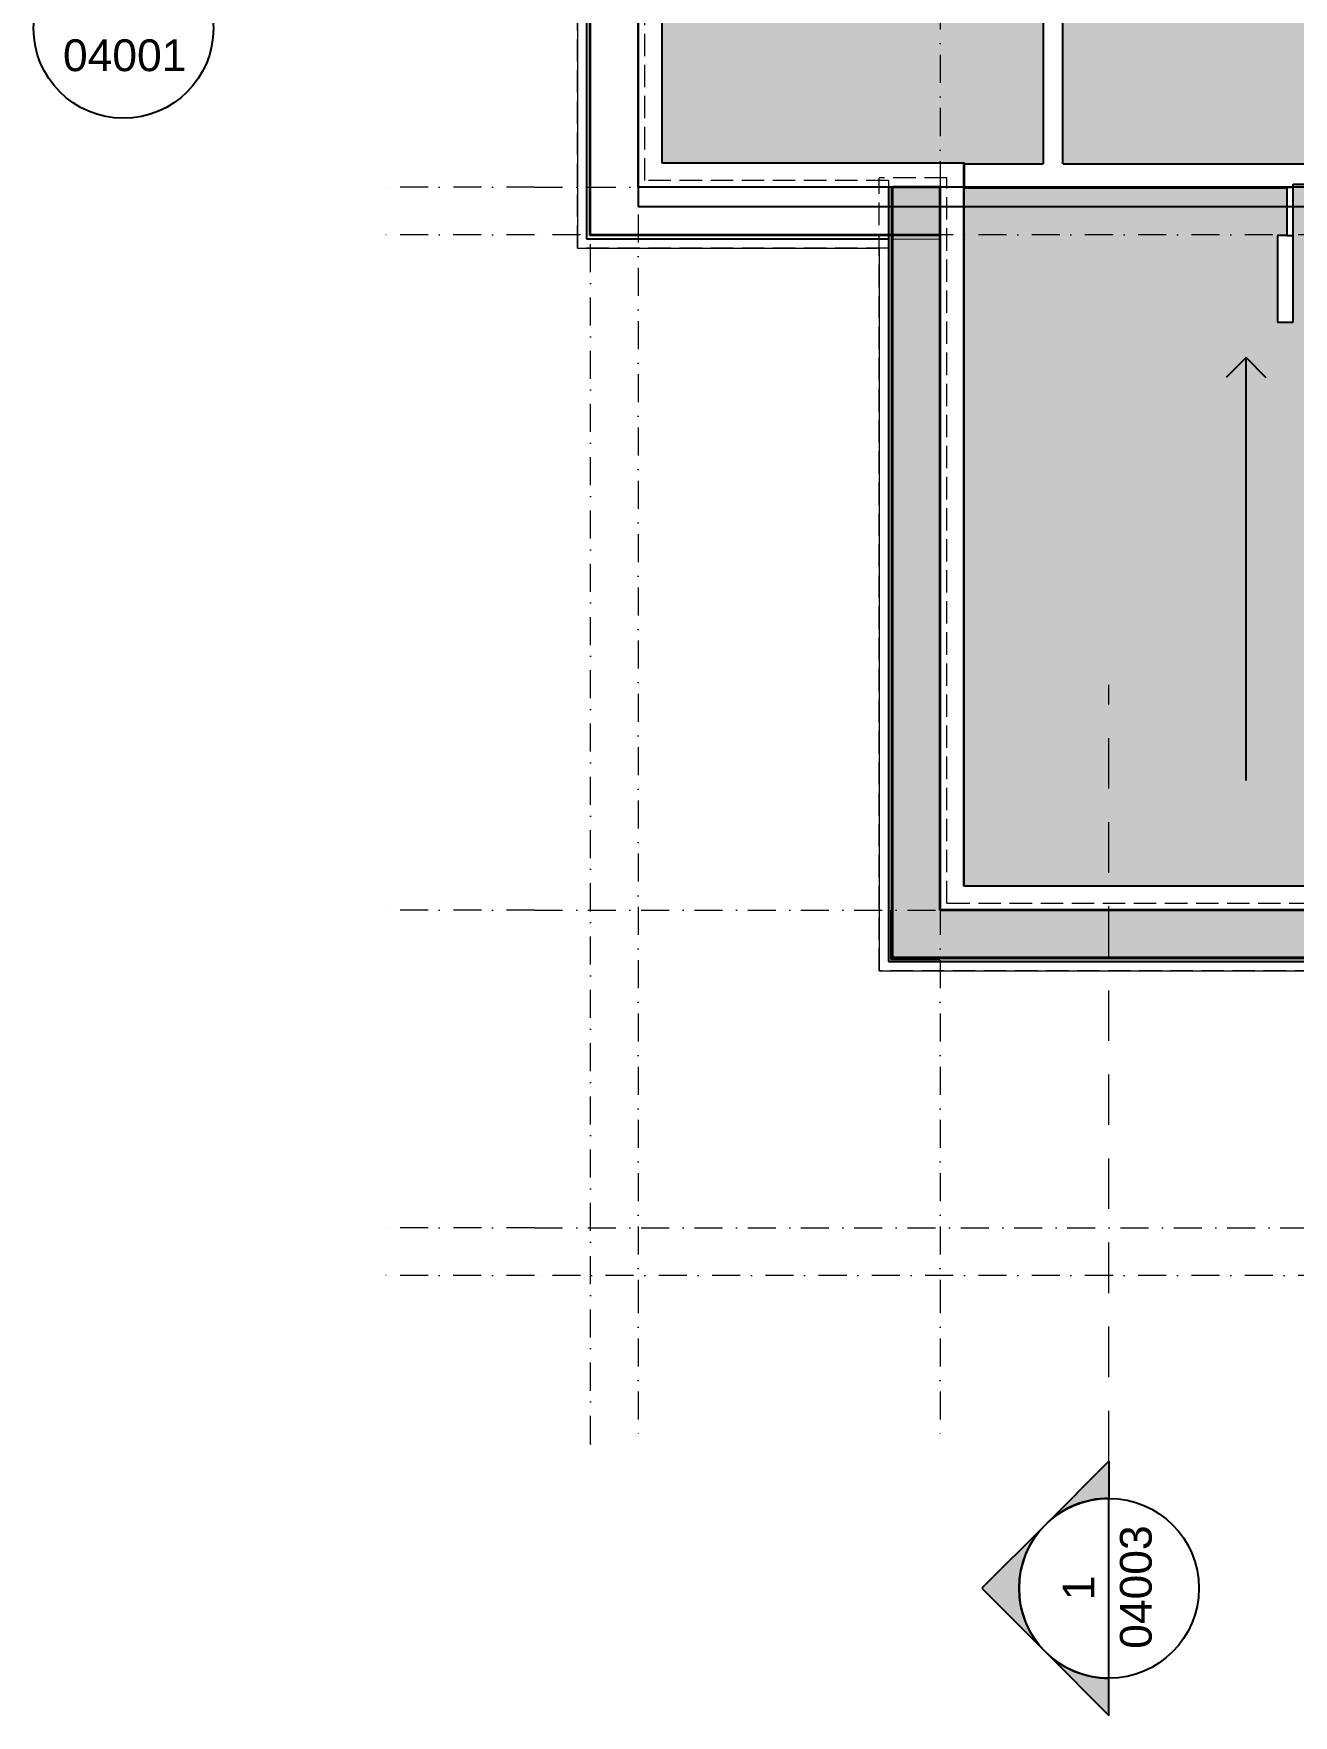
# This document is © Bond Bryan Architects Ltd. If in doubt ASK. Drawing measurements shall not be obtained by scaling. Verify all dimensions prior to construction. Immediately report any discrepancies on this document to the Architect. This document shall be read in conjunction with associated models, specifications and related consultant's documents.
# Model space of a CAD drawing. Header units: millimetres. Extents: x -6231 to 41555, y -4611 to 21681.
# Drawn here: x -3806 to 4123, y -3069 to 7516 of the extents above; entities that cross this region are included whole.
import ezdxf
from ezdxf.enums import TextEntityAlignment as Align

# ---------------------------------------------------------------- set-up
doc = ezdxf.new("R2010")
doc.units = ezdxf.units.MM
doc.header["$MEASUREMENT"] = 0
for name, pattern in [('Dot & Dashed', [335.138881, 176.388884, -88.194442, 0, -70.555556]), ('Hidden Line', [195.611112, 141.111112, -54.5]), ('Long Dashed', [529.166651, 317.499995, -211.666656]), ('Wipeout_Contour', [1000, 0, -1000])]:
    doc.linetypes.add(name, pattern=pattern)
for name, color, linetype in [('A-Ee_40_20-M_GeneralFFAndEInternalFixed', 7, 'Continuous'), ('A-Zz_20_10_90-T_TextRoof', 7, 'Continuous'), ('A-Zz_60_50_80-P_MarkerSection', 7, 'Continuous'), ('NewA-Ee_25_10-M_WallsExternal', 7, 'Continuous'), ('NewA-Ee_25_10-M_WallsInternal', 7, 'Continuous'), ('NewA-Ee_30_10-M_Roofs', 7, 'Continuous'), ('NewA-SL-M_SpacesExternal', 7, 'Continuous'), ('NewA-Zz_35_40_80-M_GridStructural', 7, 'Continuous'), ('NewA-Zz_60_50_90-P_VoidOpening', 7, 'Continuous')]:
    doc.layers.add(name, color=color, linetype=linetype)
doc.styles.add('GENERATED_STYLE_1', font='')
doc.styles.get('GENERATED_STYLE_1').set_extended_font_data('Arial')

# ---------------------------------------------------------------- blocks, each defined once
blk = doc.blocks.new('ROOF OF SECOND FLOOR_Roof-2_1_1', base_point=(18250, 9133))
at = {"layer": 'NewA-SL-M_SpacesExternal', "color": 253, "linetype": 'Continuous', "lineweight": 13}
for p, q in [((-383, 15633), (-383, 6167)), ((-383, 6167), (1517, 6167)), ((1517, 6167), (1517, 1617)), ((1517, 1617), (6033, 1617))]:
    blk.add_line(p, q, dxfattribs=at)
at = {"layer": 'NewA-SL-M_SpacesExternal', "color": 5, "lineweight": 70, "style": 'GENERATED_STYLE_1'}
for tag, height, p in [('ROOM_NAME', 200, (18250, 9441)), ('ROOM_NUMBER', 150, (18250, 9138)), ('adj_text', 150, (18250, 8902))]:
    blk.add_attdef(tag, text='', height=height, dxfattribs=at).set_placement(p, align=Align.TOP_CENTER)
blk = doc.blocks.new('Wall_2_1', base_point=(0, 15250))
at = {"color": 254, "linetype": 'Wipeout_Contour', "lineweight": 0, "ltscale": 43604.354872}
blk.add_wipeout([(150, 6700), (150, 15100), (134, 15116), (134, 6684)], dxfattribs=at).dxf.layer = 'NewA-Ee_25_10-M_WallsExternal'
at = {"color": 254, "linetype": 'Wipeout_Contour', "lineweight": 0, "ltscale": 43602.462218}
blk.add_wipeout([(134, 6684), (134, 15116), (70, 15180), (70, 6620)], dxfattribs=at).dxf.layer = 'NewA-Ee_25_10-M_WallsExternal'
at = {"layer": 'NewA-Ee_25_10-M_WallsExternal', "linetype": 'Continuous', "flags": 128}
blk.add_lwpolyline([(150, 6700), (150, 15100)], dxfattribs=at)
at = {"color": 254, "linetype": 'Wipeout_Contour', "lineweight": 0, "ltscale": 43600.534272}
blk.add_wipeout([(70, 6620), (70, 15180), (0, 15250), (0, 6550)], dxfattribs=at).dxf.layer = 'NewA-Ee_25_10-M_WallsExternal'
at = {"color": 254, "linetype": 'Wipeout_Contour', "lineweight": 0, "ltscale": 43610.107346}
blk.add_wipeout([(0, 6550), (0, 15250), (-300, 15550), (-300, 6250)], dxfattribs=at).dxf.layer = 'NewA-Ee_25_10-M_WallsExternal'
at = {"color": 254, "linetype": 'Wipeout_Contour', "lineweight": 0, "ltscale": 43622.312418}
blk.add_wipeout([(-305, 6245), (-305, 15555), (-325, 15575), (-325, 6225)], dxfattribs=at).dxf.layer = 'NewA-Ee_25_10-M_WallsExternal'
at = {"layer": 'NewA-Ee_25_10-M_WallsExternal', "linetype": 'Continuous'}
for p, q in [((-305, 6245), (-305, 15555)), ((-300, 6250), (-300, 15550))]:
    blk.add_line(p, q, dxfattribs=at)
at = {"layer": 'NewA-Ee_25_10-M_WallsExternal', "linetype": 'Continuous', "flags": 128}
blk.add_lwpolyline([(-325, 15575), (-325, 6225)], dxfattribs=at)
blk = doc.blocks.new('Wall_8_1', base_point=(0, 6550))
at = {"color": 254, "linetype": 'Wipeout_Contour', "lineweight": 0, "ltscale": 43609.833618}
blk.add_wipeout([(0, 6550), (0, 15250), (-300, 15250), (-300, 6550)], dxfattribs=at).dxf.layer = 'NewA-Ee_25_10-M_WallsExternal'
at = {"layer": 'NewA-Ee_25_10-M_WallsExternal', "linetype": 'Continuous', "flags": 128}
blk.add_lwpolyline([(0, 6550), (0, 15250)], dxfattribs=at)
at = {"color": 254, "linetype": 'Wipeout_Contour', "lineweight": 0, "ltscale": 43621.676075}
blk.add_wipeout([(-305, 6550), (-305, 15250), (-325, 15250), (-325, 6550)], dxfattribs=at).dxf.layer = 'NewA-Ee_25_10-M_WallsExternal'
at = {"layer": 'NewA-Ee_25_10-M_WallsExternal', "linetype": 'Continuous'}
for p, q in [((-305, 6550), (-305, 15250)), ((-300, 6550), (-300, 15250))]:
    blk.add_line(p, q, dxfattribs=at)
at = {"layer": 'NewA-Ee_25_10-M_WallsExternal', "linetype": 'Continuous', "flags": 128}
blk.add_lwpolyline([(-325, 15250), (-325, 6550)], dxfattribs=at)
blk = doc.blocks.new('Wall_9_1', base_point=(1900, 6550))
at = {"color": 254, "linetype": 'Wipeout_Contour', "lineweight": 0, "ltscale": 26883.099167}
blk.add_wipeout([(2034, 6684), (2034, 6683), (2034, 2134), (2050, 2150), (2050, 6684)], dxfattribs=at).dxf.layer = 'NewA-Ee_25_10-M_WallsExternal'
at = {"color": 254, "linetype": 'Wipeout_Contour', "lineweight": 0, "ltscale": 20984.243313}
blk.add_wipeout([(2050, 6700), (2034, 6684), (2050, 6684)], dxfattribs=at).dxf.layer = 'NewA-Ee_25_10-M_WallsExternal'
at = {"color": 254, "linetype": 'Wipeout_Contour', "lineweight": 0, "ltscale": 26544.998875}
blk.add_wipeout([(1973, 6620), (1970, 6618), (1970, 2070), (2034, 2134), (2034, 6620)], dxfattribs=at).dxf.layer = 'NewA-Ee_25_10-M_WallsExternal'
at = {"color": 254, "linetype": 'Wipeout_Contour', "lineweight": 0, "ltscale": 20819.196671}
blk.add_wipeout([(2034, 6620), (2034, 6683), (1973, 6620)], dxfattribs=at).dxf.layer = 'NewA-Ee_25_10-M_WallsExternal'
at = {"color": 254, "linetype": 'Wipeout_Contour', "lineweight": 0, "ltscale": 26093.579407}
blk.add_wipeout([(1905, 6550), (1900, 6545), (1900, 2000), (1970, 2070), (1970, 6550)], dxfattribs=at).dxf.layer = 'NewA-Ee_25_10-M_WallsExternal'
at = {"layer": 'NewA-Ee_25_10-M_WallsExternal', "linetype": 'Continuous', "flags": 128}
blk.add_lwpolyline([(2050, 2150), (2050, 6700)], dxfattribs=at)
at = {"color": 254, "linetype": 'Wipeout_Contour', "lineweight": 0, "ltscale": 20565.553345}
blk.add_wipeout([(1970, 6550), (1970, 6618), (1905, 6550)], dxfattribs=at).dxf.layer = 'NewA-Ee_25_10-M_WallsExternal'
at = {"color": 254, "linetype": 'Wipeout_Contour', "lineweight": 0, "ltscale": 24518.150502}
blk.add_wipeout([(1614, 6250), (1600, 6235), (1600, 1700), (1900, 2000), (1900, 6250)], dxfattribs=at).dxf.layer = 'NewA-Ee_25_10-M_WallsExternal'
at = {"color": 254, "linetype": 'Wipeout_Contour', "lineweight": 0, "ltscale": 19802.121861}
blk.add_wipeout([(1900, 6250), (1900, 6545), (1614, 6250)], dxfattribs=at).dxf.layer = 'NewA-Ee_25_10-M_WallsExternal'
at = {"color": 254, "linetype": 'Wipeout_Contour', "lineweight": 0, "ltscale": 17498.656633}
blk.add_wipeout([(1590, 6225), (1590, 1690), (1595, 1695), (1595, 6225)], dxfattribs=at).dxf.layer = 'NewA-Ee_25_10-M_WallsExternal'
at = {"color": 254, "linetype": 'Wipeout_Contour', "lineweight": 0, "ltscale": 19282.056639}
blk.add_wipeout([(1595, 6231), (1590, 6225), (1595, 6225)], dxfattribs=at).dxf.layer = 'NewA-Ee_25_10-M_WallsExternal'
at = {"layer": 'NewA-Ee_25_10-M_WallsExternal', "linetype": 'Continuous'}
for p, q in [((1595, 6225), (1595, 6231)), ((1595, 1695), (1595, 6225)), ((1600, 1700), (1600, 6235))]:
    blk.add_line(p, q, dxfattribs=at)
at = {"layer": 'NewA-Ee_25_10-M_WallsExternal', "linetype": 'Continuous', "flags": 128}
blk.add_lwpolyline([(1590, 6225), (1590, 1690)], dxfattribs=at)
blk = doc.blocks.new('Wall_10_1', base_point=(1900, 2000))
at = {"color": 254, "linetype": 'Wipeout_Contour', "lineweight": 0, "ltscale": 17738.240501}
blk.add_wipeout([(5500, 2150), (2050, 2150), (2034, 2134), (5516, 2134)], dxfattribs=at).dxf.layer = 'NewA-Ee_25_10-M_WallsExternal'
at = {"color": 254, "linetype": 'Wipeout_Contour', "lineweight": 0, "ltscale": 17671.48378}
blk.add_wipeout([(5516, 2134), (2034, 2134), (1970, 2070), (5580, 2070)], dxfattribs=at).dxf.layer = 'NewA-Ee_25_10-M_WallsExternal'
at = {"layer": 'NewA-Ee_25_10-M_WallsExternal', "linetype": 'Continuous', "flags": 128}
blk.add_lwpolyline([(5500, 2150), (2050, 2150)], dxfattribs=at)
at = {"color": 254, "linetype": 'Wipeout_Contour', "lineweight": 0, "ltscale": 17561.254409}
blk.add_wipeout([(5580, 2070), (1970, 2070), (1900, 2000), (5650, 2000)], dxfattribs=at).dxf.layer = 'NewA-Ee_25_10-M_WallsExternal'
at = {"color": 254, "linetype": 'Wipeout_Contour', "lineweight": 0, "ltscale": 17274.318884}
blk.add_wipeout([(5650, 2000), (1900, 2000), (1600, 1700), (5950, 1700)], dxfattribs=at).dxf.layer = 'NewA-Ee_25_10-M_WallsExternal'
at = {"color": 254, "linetype": 'Wipeout_Contour', "lineweight": 0, "ltscale": 17033.953028}
blk.add_wipeout([(5955, 1695), (1595, 1695), (1590, 1690), (5960, 1690)], dxfattribs=at).dxf.layer = 'NewA-Ee_25_10-M_WallsExternal'
at = {"layer": 'NewA-Ee_25_10-M_WallsExternal', "linetype": 'Continuous'}
for p, q in [((5955, 1695), (1595, 1695)), ((5950, 1700), (1600, 1700))]:
    blk.add_line(p, q, dxfattribs=at)
at = {"layer": 'NewA-Ee_25_10-M_WallsExternal', "linetype": 'Continuous', "flags": 128}
blk.add_lwpolyline([(1590, 1690), (5960, 1690)], dxfattribs=at)
blk = doc.blocks.new('Wall_12_1', base_point=(1900, 6550))
at = {"color": 254, "linetype": 'Wipeout_Contour', "lineweight": 0, "ltscale": 27982.534649}
blk.add_wipeout([(2034, 6684), (2034, 6684), (2050, 6700), (2034, 6700)], dxfattribs=at).dxf.layer = 'NewA-Ee_25_10-M_WallsExternal'
at = {"color": 254, "linetype": 'Wipeout_Contour', "lineweight": 0, "ltscale": 27375.808552}
blk.add_wipeout([(2034, 6700), (150, 6700), (134, 6684), (2034, 6684)], dxfattribs=at).dxf.layer = 'NewA-Ee_25_10-M_WallsExternal'
at = {"color": 254, "linetype": 'Wipeout_Contour', "lineweight": 0, "ltscale": 34756.781677}
blk.add_wipeout([(1970, 6620), (1973, 6620), (2034, 6683), (2034, 6684), (1970, 6684)], dxfattribs=at).dxf.layer = 'NewA-Ee_25_10-M_WallsExternal'
at = {"layer": 'NewA-Ee_25_10-M_WallsExternal', "linetype": 'Continuous', "flags": 128}
blk.add_lwpolyline([(2050, 6700), (2034, 6700)], dxfattribs=at)
at = {"color": 254, "linetype": 'Wipeout_Contour', "lineweight": 0, "ltscale": 27181.565438}
blk.add_wipeout([(1970, 6684), (134, 6684), (70, 6620), (1970, 6620)], dxfattribs=at).dxf.layer = 'NewA-Ee_25_10-M_WallsExternal'
at = {"layer": 'NewA-Ee_25_10-M_WallsExternal', "linetype": 'Continuous', "flags": 128}
blk.add_lwpolyline([(2034, 6700), (150, 6700)], dxfattribs=at)
at = {"color": 254, "linetype": 'Wipeout_Contour', "lineweight": 0, "ltscale": 20720.995889}
blk.add_wipeout([(1970, 6618), (1973, 6620), (1970, 6620)], dxfattribs=at).dxf.layer = 'NewA-Ee_25_10-M_WallsExternal'
at = {"color": 254, "linetype": 'Wipeout_Contour', "lineweight": 0, "ltscale": 34341.799445}
blk.add_wipeout([(1900, 6550), (1905, 6550), (1970, 6618), (1970, 6620), (1900, 6620)], dxfattribs=at).dxf.layer = 'NewA-Ee_25_10-M_WallsExternal'
at = {"color": 254, "linetype": 'Wipeout_Contour', "lineweight": 0, "ltscale": 26878.345251}
blk.add_wipeout([(1900, 6620), (70, 6620), (0, 6550), (1900, 6550)], dxfattribs=at).dxf.layer = 'NewA-Ee_25_10-M_WallsExternal'
at = {"color": 254, "linetype": 'Wipeout_Contour', "lineweight": 0, "ltscale": 20457.307441}
blk.add_wipeout([(1900, 6545), (1905, 6550), (1900, 6550)], dxfattribs=at).dxf.layer = 'NewA-Ee_25_10-M_WallsExternal'
at = {"color": 254, "linetype": 'Wipeout_Contour', "lineweight": 0, "ltscale": 33285.009756}
blk.add_wipeout([(1600, 6250), (1614, 6250), (1900, 6545), (1900, 6550), (1600, 6550)], dxfattribs=at).dxf.layer = 'NewA-Ee_25_10-M_WallsExternal'
at = {"color": 254, "linetype": 'Wipeout_Contour', "lineweight": 0, "ltscale": 26001.186009}
blk.add_wipeout([(1600, 6550), (0, 6550), (-300, 6250), (1600, 6250)], dxfattribs=at).dxf.layer = 'NewA-Ee_25_10-M_WallsExternal'
at = {"color": 254, "linetype": 'Wipeout_Contour', "lineweight": 0, "ltscale": 25802.686172}
blk.add_wipeout([(1600, 6245), (1609, 6245), (1614, 6250), (1600, 6250)], dxfattribs=at).dxf.layer = 'NewA-Ee_25_10-M_WallsExternal'
at = {"color": 254, "linetype": 'Wipeout_Contour', "lineweight": 0, "ltscale": 19334.198589}
blk.add_wipeout([(1600, 6235), (1609, 6245), (1600, 6245)], dxfattribs=at).dxf.layer = 'NewA-Ee_25_10-M_WallsExternal'
at = {"color": 254, "linetype": 'Wipeout_Contour', "lineweight": 0, "ltscale": 32163.885855}
blk.add_wipeout([(1575, 6225), (1590, 6225), (1595, 6231), (1595, 6245), (1575, 6245)], dxfattribs=at).dxf.layer = 'NewA-Ee_25_10-M_WallsExternal'
at = {"color": 254, "linetype": 'Wipeout_Contour', "lineweight": 0, "ltscale": 25348.180068}
blk.add_wipeout([(1575, 6245), (-305, 6245), (-325, 6225), (1575, 6225)], dxfattribs=at).dxf.layer = 'NewA-Ee_25_10-M_WallsExternal'
at = {"layer": 'NewA-Ee_25_10-M_WallsExternal', "linetype": 'Continuous'}
for p, q in [((1595, 6250), (-300, 6250)), ((1600, 6250), (1595, 6250)), ((1600, 6245), (1600, 6250)), ((1575, 6245), (-305, 6245)), ((1595, 6245), (1575, 6245)), ((1595, 6231), (1595, 6245)), ((1600, 6235), (1600, 6245))]:
    blk.add_line(p, q, dxfattribs=at)
at = {"layer": 'NewA-Ee_25_10-M_WallsExternal', "linetype": 'Continuous', "flags": 128}
blk.add_lwpolyline([(-325, 6225), (1575, 6225)], dxfattribs=at)
blk = doc.blocks.new('Wall_13_1', base_point=(1900, 6550))
at = {"color": 254, "linetype": 'Wipeout_Contour', "lineweight": 0, "ltscale": 18255.421699}
blk.add_wipeout([(1900, 2000), (1900, 6225), (1600, 6225), (1600, 2000)], dxfattribs=at).dxf.layer = 'NewA-Ee_25_10-M_WallsExternal'
at = {"layer": 'NewA-Ee_25_10-M_WallsExternal', "linetype": 'Continuous', "flags": 128}
blk.add_lwpolyline([(1900, 2000), (1900, 6225)], dxfattribs=at)
at = {"color": 254, "linetype": 'Wipeout_Contour', "lineweight": 0, "ltscale": 17951.122079}
blk.add_wipeout([(1595, 2000), (1595, 6225), (1575, 6225), (1575, 2000)], dxfattribs=at).dxf.layer = 'NewA-Ee_25_10-M_WallsExternal'
at = {"layer": 'NewA-Ee_25_10-M_WallsExternal', "linetype": 'Continuous'}
for p, q in [((1595, 2000), (1595, 6225)), ((1600, 2000), (1600, 6225))]:
    blk.add_line(p, q, dxfattribs=at)
at = {"layer": 'NewA-Ee_25_10-M_WallsExternal', "linetype": 'Continuous', "flags": 128}
for points in [[(1575, 6225), (1575, 2000)], [(1595, 6225), (1590, 6225)], [(1900, 6225), (1600, 6225)]]:
    blk.add_lwpolyline(points, dxfattribs=at)
blk = doc.blocks.new('Wall_14_1', base_point=(1900, 2000))
at = {"color": 254, "linetype": 'Wipeout_Contour', "lineweight": 0, "ltscale": 17201.422194}
blk.add_wipeout([(5650, 2000), (1900, 2000), (1900, 1700), (5650, 1700)], dxfattribs=at).dxf.layer = 'NewA-Ee_25_10-M_WallsExternal'
at = {"layer": 'NewA-Ee_25_10-M_WallsExternal', "linetype": 'Continuous', "flags": 128}
blk.add_lwpolyline([(5650, 2000), (1900, 2000)], dxfattribs=at)
at = {"color": 254, "linetype": 'Wipeout_Contour', "lineweight": 0, "ltscale": 16870.806212}
blk.add_wipeout([(5650, 1695), (1900, 1695), (1900, 1675), (5650, 1675)], dxfattribs=at).dxf.layer = 'NewA-Ee_25_10-M_WallsExternal'
at = {"layer": 'NewA-Ee_25_10-M_WallsExternal', "linetype": 'Continuous'}
for p, q in [((5650, 1700), (1900, 1700)), ((5650, 1695), (1900, 1695))]:
    blk.add_line(p, q, dxfattribs=at)
at = {"layer": 'NewA-Ee_25_10-M_WallsExternal', "linetype": 'Continuous', "flags": 128}
blk.add_lwpolyline([(1900, 1675), (5650, 1675)], dxfattribs=at)
blk = doc.blocks.new('Wall_16_1', base_point=(1900, 6550))
at = {"color": 254, "linetype": 'Wipeout_Contour', "lineweight": 0, "ltscale": 26152.297269}
blk.add_wipeout([(1900, 6550), (0, 6550), (0, 6250), (1900, 6250)], dxfattribs=at).dxf.layer = 'NewA-Ee_25_10-M_WallsExternal'
at = {"layer": 'NewA-Ee_25_10-M_WallsExternal', "linetype": 'Continuous', "flags": 128}
blk.add_lwpolyline([(1900, 6550), (0, 6550)], dxfattribs=at)
at = {"color": 254, "linetype": 'Wipeout_Contour', "lineweight": 0, "ltscale": 25506.648876}
blk.add_wipeout([(1900, 6245), (0, 6245), (0, 6225), (1900, 6225)], dxfattribs=at).dxf.layer = 'NewA-Ee_25_10-M_WallsExternal'
at = {"layer": 'NewA-Ee_25_10-M_WallsExternal', "linetype": 'Continuous'}
for p, q in [((1900, 6250), (0, 6250)), ((1900, 6245), (0, 6245))]:
    blk.add_line(p, q, dxfattribs=at)
at = {"layer": 'NewA-Ee_25_10-M_WallsExternal', "linetype": 'Continuous', "flags": 128}
blk.add_lwpolyline([(0, 6225), (1575, 6225)], dxfattribs=at)
blk = doc.blocks.new('Wall_35_1', base_point=(2673, 10606))
at = {"color": 254, "linetype": 'Wipeout_Contour', "lineweight": 0, "ltscale": 35926.206521}
blk.add_wipeout([(2548, 10456), (2548, 6695), (2673, 6695), (2673, 10456)], dxfattribs=at).dxf.layer = 'NewA-Ee_25_10-M_WallsInternal'
at = {"layer": 'NewA-Ee_25_10-M_WallsInternal', "linetype": 'Continuous', "flags": 128}
for points in [[(2548, 10456), (2548, 6695)], [(2673, 6695), (2673, 10456)]]:
    blk.add_lwpolyline(points, dxfattribs=at)
blk = doc.blocks.new('Wall_55_1', base_point=(2050, 6695))
at = {"color": 254, "linetype": 'Wipeout_Contour', "lineweight": 0, "ltscale": 29457.079897}
blk.add_wipeout([(2050, 6545), (4122, 6545), (4122, 6695), (2050, 6695)], dxfattribs=at).dxf.layer = 'NewA-Ee_25_10-M_WallsInternal'
at = {"layer": 'NewA-Ee_25_10-M_WallsInternal', "linetype": 'Continuous', "flags": 128}
for points in [[(2548, 6695), (2050, 6695)], [(2050, 6695), (2050, 6545)], [(4122, 6695), (2673, 6695)], [(4122, 6545), (4122, 6570)], [(2050, 6545), (4082, 6545)]]:
    blk.add_lwpolyline(points, dxfattribs=at)
blk = doc.blocks.new('Wall_56_1', base_point=(4122, 6695))
at = {"color": 254, "linetype": 'Wipeout_Contour', "lineweight": 0, "ltscale": 32850.168417}
blk.add_wipeout([(4122, 6570), (5500, 6570), (5500, 6695), (4122, 6695)], dxfattribs=at).dxf.layer = 'NewA-Ee_25_10-M_WallsInternal'
at = {"layer": 'NewA-Ee_25_10-M_WallsInternal', "linetype": 'Continuous', "flags": 128}
for points in [[(5500, 6695), (4122, 6695)], [(5500, 6570), (5500, 6695)], [(4122, 6570), (5500, 6570)]]:
    blk.add_lwpolyline(points, dxfattribs=at)
blk = doc.blocks.new('Wall_65_1', base_point=(4022, 6245))
at = {"color": 254, "linetype": 'Wipeout_Contour', "lineweight": 0, "ltscale": 28923.144186}
blk.add_wipeout([(4022, 6245), (4022, 5700), (4122, 5700), (4122, 6245)], dxfattribs=at).dxf.layer = 'NewA-Ee_25_10-M_WallsInternal'
at = {"layer": 'NewA-Ee_25_10-M_WallsInternal', "linetype": 'Continuous', "flags": 128}
for points in [[(4022, 6245), (4022, 5700)], [(4122, 6245), (4022, 6245)], [(4122, 5700), (4122, 6245)], [(4022, 5700), (4122, 5700)]]:
    blk.add_lwpolyline(points, dxfattribs=at)
blk = doc.blocks.new('Wall_66_1', base_point=(4122, 6245))
at = {"color": 254, "linetype": 'Wipeout_Contour', "lineweight": 0, "ltscale": 30392.791036}
blk.add_wipeout([(4122, 6245), (4122, 6545), (4082, 6545), (4082, 6245)], dxfattribs=at).dxf.layer = 'NewA-Ee_25_10-M_WallsInternal'
at = {"layer": 'NewA-Ee_25_10-M_WallsInternal', "linetype": 'Continuous', "flags": 128}
for points in [[(4082, 6545), (4082, 6245)], [(4122, 6245), (4122, 6545)], [(4082, 6245), (4122, 6245)]]:
    blk.add_lwpolyline(points, dxfattribs=at)
blk = doc.blocks.new('Wall_67_1', base_point=(1900, 6550))
at = {"layer": 'NewA-Ee_25_10-M_WallsExternal', "linetype": 'Continuous', "lineweight": 13}
for points in [[(1595, 1695), (1595, 6550), (1575, 6550), (1575, 1675)], [(1900, 2000), (1900, 6550), (1600, 6550), (1600, 1700)]]:
    blk.add_hatch(color=6, dxfattribs=at).paths.add_polyline_path(points)
at = {"layer": 'NewA-Ee_25_10-M_WallsExternal', "linetype": 'Continuous'}
blk.add_line((1595, 1695), (1595, 6550), dxfattribs=at)
at = {"layer": 'NewA-Ee_25_10-M_WallsExternal', "color": 92, "linetype": 'Continuous', "lineweight": 35}
blk.add_line((1600, 1700), (1600, 6550), dxfattribs=at)
at = {"layer": 'NewA-Ee_25_10-M_WallsExternal', "linetype": 'Continuous', "flags": 128}
for points in [[(1575, 6550), (1575, 1675)], [(1595, 6550), (1575, 6550)]]:
    blk.add_lwpolyline(points, dxfattribs=at)
at = {"layer": 'NewA-Ee_25_10-M_WallsExternal', "color": 92, "linetype": 'Continuous', "lineweight": 35, "flags": 128}
for points in [[(1900, 6550), (1600, 6550)], [(1900, 2000), (1900, 6550)]]:
    blk.add_lwpolyline(points, dxfattribs=at)
blk = doc.blocks.new('Wall_68_1', base_point=(1900, 2000))
at = {"layer": 'NewA-Ee_25_10-M_WallsExternal', "linetype": 'Continuous', "lineweight": 13}
for points in [[(5650, 2000), (1900, 2000), (1600, 1700), (5950, 1700)], [(5955, 1695), (1595, 1695), (1575, 1675), (5975, 1675)]]:
    blk.add_hatch(color=6, dxfattribs=at).paths.add_polyline_path(points)
at = {"layer": 'NewA-Ee_25_10-M_WallsExternal', "linetype": 'Continuous'}
blk.add_line((5955, 1695), (1595, 1695), dxfattribs=at)
at = {"layer": 'NewA-Ee_25_10-M_WallsExternal', "color": 92, "linetype": 'Continuous', "lineweight": 35}
blk.add_line((5950, 1700), (1600, 1700), dxfattribs=at)
at = {"layer": 'NewA-Ee_25_10-M_WallsExternal', "color": 92, "linetype": 'Continuous', "lineweight": 35, "flags": 128}
blk.add_lwpolyline([(5650, 2000), (1900, 2000)], dxfattribs=at)
at = {"layer": 'NewA-Ee_25_10-M_WallsExternal', "linetype": 'Continuous', "flags": 128}
blk.add_lwpolyline([(1575, 1675), (5975, 1675)], dxfattribs=at)
blk = doc.blocks.new('Standard grid marker')
at = {"layer": 'NewA-Zz_35_40_80-M_GridStructural', "color": 6, "linetype": 'Dot & Dashed', "lineweight": 13}
for p, q in [((1000, 0), (18131, 0)), ((18131, 0), (19131, 0))]:
    blk.add_line(p, q, dxfattribs=at)
at = {"layer": 'NewA-Zz_35_40_80-M_GridStructural', "style": 'GENERATED_STYLE_1'}
blk.add_attdef('AC_MarkerText_1', text='', height=250, rotation=90, dxfattribs=at).set_placement((-250, 14), align=Align.MIDDLE_CENTER)
blk = doc.blocks.new('Standard grid marker_2')
at = {"layer": 'NewA-Zz_35_40_80-M_GridStructural', "color": 6, "linetype": 'Dot & Dashed', "lineweight": 13}
for q in [(0, 0), (40176, 0)]:
    blk.add_line((1000, 0), q, dxfattribs=at)
at = {"layer": 'NewA-Zz_35_40_80-M_GridStructural', "style": 'GENERATED_STYLE_1'}
blk.add_attdef('AC_MarkerText_1', text='', height=250, dxfattribs=at).set_placement((41426, 14), align=Align.MIDDLE_CENTER)
blk = doc.blocks.new('Standard grid marker_3')
at = {"layer": 'NewA-Zz_35_40_80-M_GridStructural', "color": 6, "linetype": 'Dot & Dashed', "lineweight": 13}
blk.add_line((0, 0), (19131, 0), dxfattribs=at)
blk.add_point((0, 0), dxfattribs=at)
blk = doc.blocks.new('Standard grid marker_4')
at = {"layer": 'NewA-Zz_35_40_80-M_GridStructural', "color": 6, "linetype": 'Dot & Dashed', "lineweight": 13}
for p, q in [((1000, 0), (40176, 0)), ((40176, 0), (41176, 0))]:
    blk.add_line(p, q, dxfattribs=at)
blk = doc.blocks.new('Beam_1_1', base_point=(0, 6550))
at = {"layer": 'NewA-Ee_25_10-M_WallsExternal', "color": 6, "linetype": 'Hidden Line', "lineweight": 13}
for p, q in [((-383, 6167), (-383, 15633)), ((42, 6592), (42, 15208))]:
    blk.add_line(p, q, dxfattribs=at)
at = {"layer": 'NewA-Ee_25_10-M_WallsExternal', "color": 251, "linetype": 'Dot & Dashed', "lineweight": 13}
blk.add_line((0, 6550), (0, 15250), dxfattribs=at)
blk = doc.blocks.new('Beam_5_1', base_point=(1575, 6550))
at = {"layer": 'NewA-Ee_25_10-M_WallsExternal', "color": 6, "linetype": 'Hidden Line', "lineweight": 13}
for p, q in [((1575, 6592), (42, 6592)), ((1575, 6592), (1575, 6167)), ((1575, 6167), (-383, 6167))]:
    blk.add_line(p, q, dxfattribs=at)
at = {"layer": 'NewA-Ee_25_10-M_WallsExternal', "color": 251, "linetype": 'Dot & Dashed', "lineweight": 13}
blk.add_line((1575, 6550), (0, 6550), dxfattribs=at)
blk = doc.blocks.new('Beam_7_1', base_point=(5650, 2000))
at = {"layer": 'NewA-Ee_25_10-M_WallsExternal', "color": 6, "linetype": 'Hidden Line', "lineweight": 13}
for p, q in [((5608, 2042), (1942, 2042)), ((6033, 1617), (1517, 1617))]:
    blk.add_line(p, q, dxfattribs=at)
at = {"layer": 'NewA-Ee_25_10-M_WallsExternal', "color": 251, "linetype": 'Dot & Dashed', "lineweight": 13}
blk.add_line((5650, 2000), (1900, 2000), dxfattribs=at)
blk = doc.blocks.new('Beam_8_1', base_point=(1900, 2000))
at = {"layer": 'NewA-Ee_25_10-M_WallsExternal', "color": 6, "linetype": 'Hidden Line', "lineweight": 13}
for p, q in [((1942, 6608), (1517, 6608)), ((1517, 1617), (1517, 6608)), ((1942, 2042), (1942, 6608))]:
    blk.add_line(p, q, dxfattribs=at)
at = {"layer": 'NewA-Ee_25_10-M_WallsExternal', "color": 251, "linetype": 'Dot & Dashed', "lineweight": 13}
blk.add_line((1900, 2000), (1900, 6608), dxfattribs=at)
blk = doc.blocks.new('Beam_9_1', base_point=(34850, 6550))
at = {"layer": 'NewA-Ee_30_10-M_Roofs', "linetype": 'Continuous'}
for p in [(0, 15250), (34850, 6550)]:
    blk.add_line(p, (0, 6550), dxfattribs=at)
at = {"layer": 'NewA-Ee_30_10-M_Roofs', "color": 251, "linetype": 'Dot & Dashed', "lineweight": 13}
blk.add_line((34850, 6550), (0, 6550), dxfattribs=at)
blk = doc.blocks.new('Beam_10_1', base_point=(5650, 6550))
at = {"layer": 'NewA-Ee_30_10-M_Roofs', "color": 251, "linetype": 'Dot & Dashed', "lineweight": 13}
blk.add_line((5650, 6550), (1900, 6550), dxfattribs=at)
at = {"layer": 'NewA-Ee_30_10-M_Roofs', "linetype": 'Continuous'}
for p, q in [((5650, 6550), (1900, 6550)), ((5650, 2000), (1900, 2000))]:
    blk.add_line(p, q, dxfattribs=at)
blk = doc.blocks.new('Line_1_1', base_point=(3825, 2815))
at = {"layer": 'A-Zz_20_10_90-T_TextRoof', "linetype": 'Continuous'}
for p, q in [((3825, 5478), (3700, 5353)), ((3825, 2815), (3825, 5478)), ((3825, 5478), (3950, 5353))]:
    blk.add_line(p, q, dxfattribs=at)
blk = doc.blocks.new('Cutting Plane_1_1', base_point=(2962, -2269))
at = {"layer": 'A-Zz_60_50_80-P_MarkerSection', "linetype": 'Continuous'}
for points in [[(2962, -1469), (2962, -1703, 0.198912), (2562, -1869)], [(2562, -2669, -0.414214), (2562, -1869), (2162, -2269)], [(2962, -3069), (2962, -2835, -0.198912), (2562, -2669)]]:
    blk.add_hatch(color=256, dxfattribs=at).paths.add_polyline_path(points)
at = {"layer": 'A-Zz_60_50_80-P_MarkerSection', "color": 6, "linetype": 'Long Dashed', "lineweight": 13}
blk.add_line((2962, -1469), (2962, 3418), dxfattribs=at)
at = {"layer": 'A-Zz_60_50_80-P_MarkerSection', "linetype": 'Continuous'}
for p, q in [((2562, -1869), (2962, -1469)), ((2962, -1469), (2962, -1703)), ((2962, -2835), (2962, -1703)), ((2562, -1869), (2162, -2269)), ((2162, -2269), (2562, -2669)), ((2562, -2669), (2962, -3069)), ((2962, -3069), (2962, -2835))]:
    blk.add_line(p, q, dxfattribs=at)
blk.add_circle((2962, -2269), 566, dxfattribs=at)
for start, end in [(90, 135), (135, 225), (225, 270)]:
    blk.add_arc((2962, -2269), 566, start, end, dxfattribs=at)
at = {"layer": 'A-Zz_60_50_80-P_MarkerSection', "char_height": 200, "attachment_point": 7, "rotation": 90, "style": 'GENERATED_STYLE_1'}
for s, insert in [('\\A1;{\\fArial|b0|i0|c0|p34;04003}', (3234, -2650)), ('\\A1;{\\fArial|b0|i0|c0|p34;1}', (2871, -2345))]:
    blk.add_mtext(s, dxfattribs=dict(at, insert=insert))
blk = doc.blocks.new('Cutting Plane_12_1', base_point=(-3240, 7549))
at = {"layer": 'A-Zz_60_50_80-P_MarkerSection', "linetype": 'Continuous'}
blk.add_circle((-3240, 7549), 566, dxfattribs=at)
at = {"layer": 'A-Zz_60_50_80-P_MarkerSection', "insert": (-3621, 7277), "char_height": 200, "attachment_point": 7, "style": 'GENERATED_STYLE_1'}
blk.add_mtext('\\A1;{\\fArial|b0|i0|c0|p34;04001}', dxfattribs=at)
blk = doc.blocks.new('Beam_11_1', base_point=(34850, 6427))
at = {"layer": 'NewA-Zz_60_50_90-P_VoidOpening', "linetype": 'Continuous'}
for p in [(0, 15127), (34850, 6427)]:
    blk.add_line(p, (0, 6427), dxfattribs=at)
at = {"layer": 'NewA-Zz_60_50_90-P_VoidOpening', "color": 251, "linetype": 'Dot & Dashed', "lineweight": 13}
blk.add_line((34850, 6427), (0, 6427), dxfattribs=at)

msp = doc.modelspace()

# ---------------------------------------------------------------- hatches: boundary and pattern name
at = {"layer": 'A-Ee_40_20-M_GeneralFFAndEInternalFixed', "linetype": 'Continuous', "lineweight": 13}
msp.add_hatch(color=9, dxfattribs=at).paths.add_polyline_path([(150.3, 15099.7), (34699.7, 15099.7), (34699.7, 6700.3), (5499.7, 6700.3), (5499.7, 2150.3), (2050.3, 2150.3), (2050.3, 6700.3), (150.3, 6700.3)])

# ---------------------------------------------------------------- linework, layer by layer
at = {"layer": 'A-Ee_40_20-M_GeneralFFAndEInternalFixed', "linetype": 'Continuous', "flags": 128}
msp.add_lwpolyline([(150.3, 15099.7), (34699.7, 15099.7), (34699.7, 6700.3), (5499.7, 6700.3), (5499.7, 2150.3), (2050.3, 2150.3), (2050.3, 6700.3), (150.3, 6700.3)], close=True, dxfattribs=at)

# ---------------------------------------------------------------- block references
at = {"layer": 'A-Zz_20_10_90-T_TextRoof', "linetype": 'Continuous'}
msp.add_blockref('Line_1_1', (3825.3, 2814.6), dxfattribs=at)
at = {"layer": 'NewA-SL-M_SpacesExternal', "linetype": 'Continuous'}
msp.add_blockref('ROOF OF SECOND FLOOR_Roof-2_1_1', (18249.6, 9132.9), dxfattribs=at)
at = {"layer": 'NewA-Zz_35_40_80-M_GridStructural', "color": 1, "linetype": 'Continuous', "lineweight": 18, "zscale": 1000}
msp.add_blockref('Standard grid marker_2', (-1652.3, 0), dxfattribs=at)
at = {"layer": 'NewA-Zz_35_40_80-M_GridStructural', "color": 1, "linetype": 'Continuous', "lineweight": 18, "zscale": 1000, "rotation": 180}
msp.add_blockref('Standard grid marker_4', (39523.3, -300), dxfattribs=at)

# ---------------------------------------------------------------- next in the draw order: block references
at = {"layer": 'NewA-Ee_25_10-M_WallsExternal', "color": 92, "lineweight": 35}
for name, p in [('Wall_2_1', (0, 15250)), ('Wall_9_1', (1900, 6550))]:
    msp.add_blockref(name, p, dxfattribs=at)
at = {"layer": 'NewA-Ee_25_10-M_WallsInternal', "color": 92, "lineweight": 35}
for name, p in [('Wall_35_1', (2673, 10606)), ('Wall_65_1', (4022.3, 6245.3))]:
    msp.add_blockref(name, p, dxfattribs=at)

# ---------------------------------------------------------------- next in the draw order: block references
at = {"layer": 'NewA-Ee_25_10-M_WallsExternal', "color": 92, "lineweight": 35}
for name, p in [('Wall_8_1', (0, 6550)), ('Wall_10_1', (1900, 2000))]:
    msp.add_blockref(name, p, dxfattribs=at)

# ---------------------------------------------------------------- next in the draw order: block references
at = {"layer": 'A-Zz_60_50_80-P_MarkerSection', "color": 6, "lineweight": 13}
msp.add_blockref('Cutting Plane_12_1', (-3239.8, 7549.3), dxfattribs=at)
at = {"layer": 'NewA-Ee_25_10-M_WallsExternal', "color": 92, "lineweight": 35}
msp.add_blockref('Wall_12_1', (1900, 6550), dxfattribs=at)

# ---------------------------------------------------------------- next in the draw order: block references
msp.add_blockref('Wall_13_1', (1900, 6550), dxfattribs=at)
at = {"layer": 'NewA-Ee_25_10-M_WallsInternal', "color": 92, "lineweight": 35}
msp.add_blockref('Wall_55_1', (2050.3, 6694.8), dxfattribs=at)
at = {"layer": 'NewA-Zz_35_40_80-M_GridStructural', "color": 1, "linetype": 'Continuous', "lineweight": 18, "zscale": 1000, "rotation": 90}
msp.add_blockref('Standard grid marker_3', (-300, -1360.6), dxfattribs=at)

# ---------------------------------------------------------------- next in the draw order: block references
at = {"layer": 'NewA-Ee_25_10-M_WallsExternal', "color": 92, "lineweight": 35}
for name, p in [('Wall_16_1', (1900, 6550)), ('Wall_14_1', (1900, 2000))]:
    msp.add_blockref(name, p, dxfattribs=at)
at = {"layer": 'NewA-Ee_25_10-M_WallsInternal', "color": 92, "lineweight": 35}
msp.add_blockref('Wall_56_1', (4122.3, 6694.8), dxfattribs=at)

# ---------------------------------------------------------------- next in the draw order: block references
at = {"layer": 'A-Zz_60_50_80-P_MarkerSection', "color": 6, "lineweight": 13}
msp.add_blockref('Cutting Plane_1_1', (2962.4, -2269), dxfattribs=at)
at = {"layer": 'NewA-Ee_25_10-M_WallsExternal', "color": 6, "lineweight": 13}
for name, p in [('Beam_1_1', (0, 6550)), ('Beam_5_1', (1575.1, 6550)), ('Beam_8_1', (1900, 2000)), ('Beam_7_1', (5650, 2000))]:
    msp.add_blockref(name, p, dxfattribs=at)
at = {"layer": 'NewA-Ee_25_10-M_WallsExternal', "color": 92, "lineweight": 35}
for name, p in [('Wall_67_1', (1900, 6550)), ('Wall_68_1', (1900, 2000))]:
    msp.add_blockref(name, p, dxfattribs=at)
at = {"layer": 'NewA-Ee_25_10-M_WallsInternal', "color": 92, "lineweight": 35}
msp.add_blockref('Wall_66_1', (4122.3, 6245.3), dxfattribs=at)
at = {"layer": 'NewA-Zz_35_40_80-M_GridStructural', "color": 1, "linetype": 'Continuous', "lineweight": 18, "zscale": 1000, "rotation": 270}
for p in [(0, 17770.2), (1900, 17770.2)]:
    msp.add_blockref('Standard grid marker', p, dxfattribs=at)
at = {"layer": 'NewA-Zz_35_40_80-M_GridStructural', "color": 1, "linetype": 'Continuous', "lineweight": 18, "zscale": 1000}
msp.add_blockref('Standard grid marker_2', (-1652.3, 2000), dxfattribs=at)

# ---------------------------------------------------------------- next in the draw order: block references
at = {"layer": 'NewA-Ee_30_10-M_Roofs', "color": 6, "lineweight": 13}
for name, p in [('Beam_9_1', (34850, 6550)), ('Beam_10_1', (5650, 6550))]:
    msp.add_blockref(name, p, dxfattribs=at)
at = {"layer": 'NewA-Zz_35_40_80-M_GridStructural', "color": 1, "linetype": 'Continuous', "lineweight": 18, "zscale": 1000}
msp.add_blockref('Standard grid marker_2', (-1652.3, 6550), dxfattribs=at)
at = {"layer": 'NewA-Zz_35_40_80-M_GridStructural', "color": 1, "linetype": 'Continuous', "lineweight": 18, "zscale": 1000, "rotation": 180}
msp.add_blockref('Standard grid marker_4', (39523.3, 6250), dxfattribs=at)
at = {"layer": 'NewA-Zz_60_50_90-P_VoidOpening', "color": 6, "lineweight": 13}
msp.add_blockref('Beam_11_1', (34850, 6426.7), dxfattribs=at)

doc.saveas('drawing.dxf')
